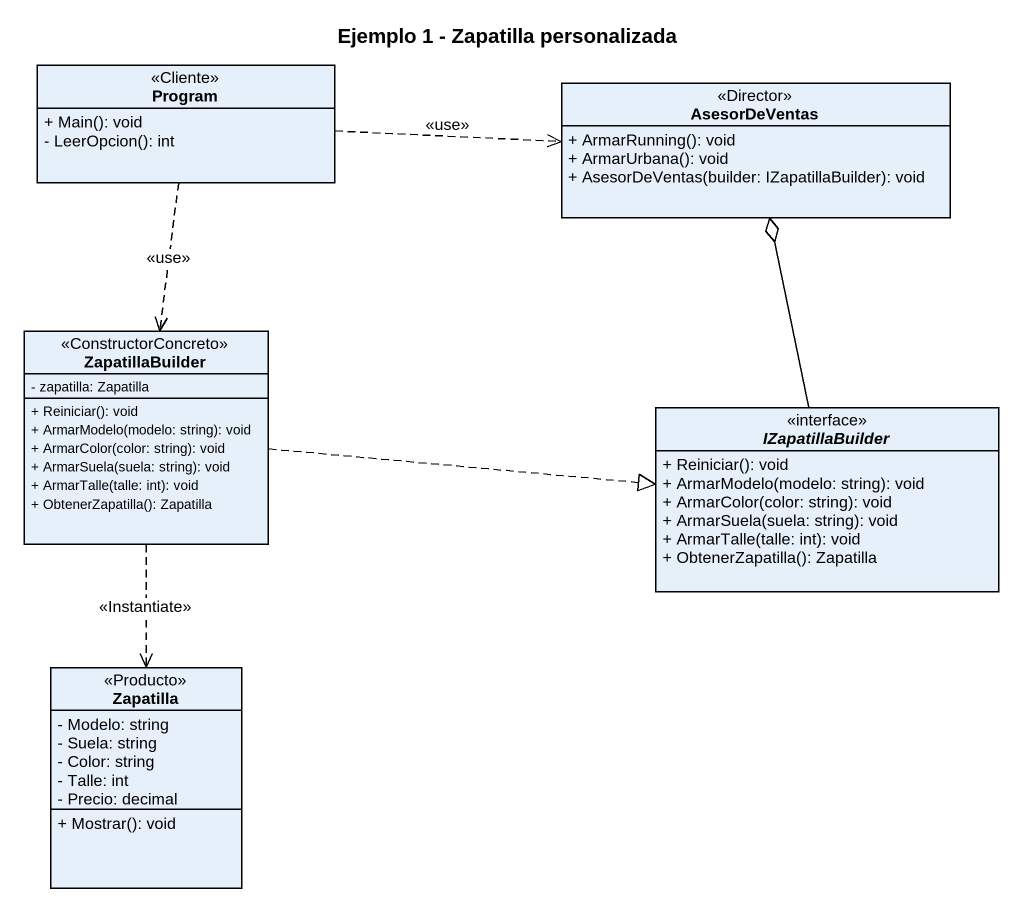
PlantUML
@startuml
title Ejemplo 1 - Zapatilla personalizada
hide circle
hide empty members
skinparam classAttributeIconSize 0
class Program <<Cliente>> {
  + Main(): void
  - LeerOpcion(): int
}
class AsesorDeVentas <<Director>> {
  + ArmarRunning(): void
  + ArmarUrbana(): void
  + AsesorDeVentas(builder: IZapatillaBuilder): void
}
class ZapatillaBuilder <<ConstructorConcreto>> {
  - zapatilla: Zapatilla
  + Reiniciar(): void
  + ArmarModelo(modelo: string): void
  + ArmarColor(color: string): void
  + ArmarSuela(suela: string): void
  + ArmarTalle(talle: int): void
  + ObtenerZapatilla(): Zapatilla
}
interface IZapatillaBuilder {
  + Reiniciar(): void
  + ArmarModelo(modelo: string): void
  + ArmarColor(color: string): void
  + ArmarSuela(suela: string): void
  + ArmarTalle(talle: int): void
  + ObtenerZapatilla(): Zapatilla
}
class Zapatilla <<Producto>> {
  - Modelo: string
  - Suela: string
  - Color: string
  - Talle: int
  - Precio: decimal
  + Mostrar(): void
}
Program .right.> AsesorDeVentas : <<use>>
Program ..> ZapatillaBuilder : <<use>>
ZapatillaBuilder .right.|> IZapatillaBuilder
ZapatillaBuilder ..> Zapatilla : <<Instantiate>>
IZapatillaBuilder -up-o AsesorDeVentas
@enduml
